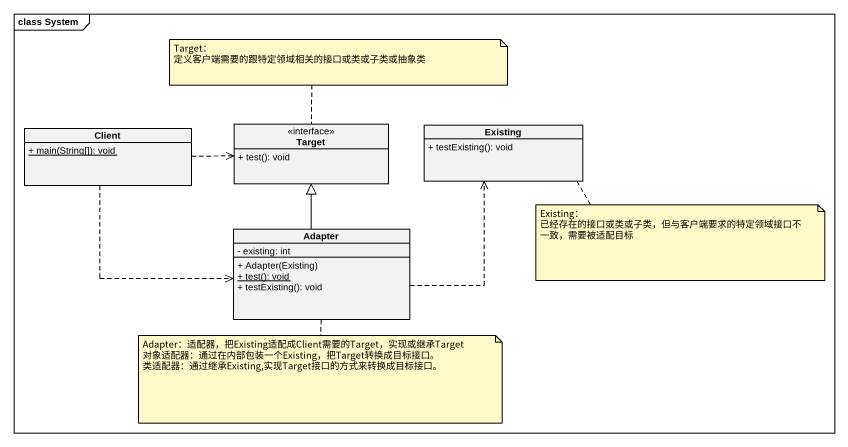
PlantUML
@startuml
mainframe class System
hide circle
hide empty members
skinparam classAttributeIconSize 0
class Client {
  {static} + main(String[]): void
}
class Target <<interface>> {
  + test(): void
}
class Existing {
  + testExisting(): void
}
class Adapter {
  - existing: int
  + Adapter(Existing)
  {static} + test(): void
  + testExisting(): void
}
Client .right.> Target
Client .right.> Adapter
Adapter -up-|> Target
Adapter .up.> Existing
note top of Target
  Target：
  定义客户端需要的跟特定领域相关的接口或类或子类或抽象类
end note
note right of Existing
  Existing：
  已经存在的接口或类或子类，但与客户端要求的特定领域接口不一致，需要被适配目标
end note
note bottom of Adapter
  Adapter：适配器，把Existing适配成Client需要的Target，实现或继承Target
  对象适配器：通过在内部包装一个Existing，把Target转换成目标接口。
  类适配器：通过继承Existing,实现Target接口的方式来转换成目标接口。
end note
@enduml
